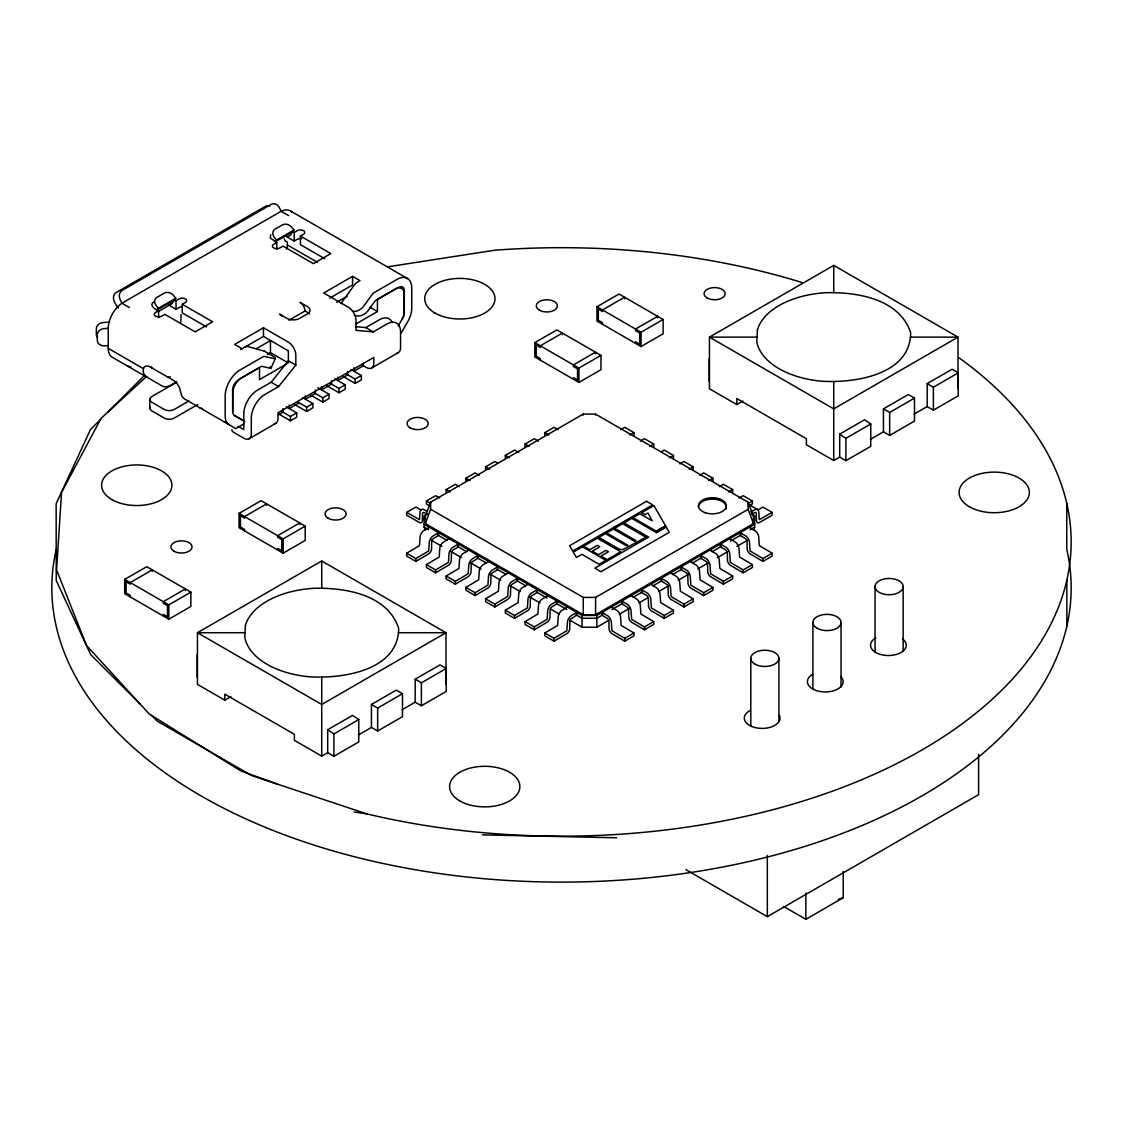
<?xml version="1.0" encoding="UTF-8"?>
<svg xmlns="http://www.w3.org/2000/svg" width="1123" height="1123" viewBox="0 0 1123 1123"><rect width="100%" height="100%" fill="white"/><g stroke="black" fill="none" stroke-linecap="round" stroke-linejoin="round"><path stroke-width="1.5" d="M583.23 614.716L583.286 597.408L430.642 509.281L430.642 502.149L583.174 414.092L595.513 414.092L748.157 502.22L753.463 516.426L753.463 523.557L595.569 614.716L583.23 614.716L425.336 523.557L425.336 516.426L430.642 502.149M595.569 614.716L595.625 597.408L748.157 509.337L748.157 502.22M181.084 314.566L180.817 321.922M425.336 523.557L430.642 509.281M753.477 530.379L754.698 527.108L754.698 515.724L751.666 513.969M243.831 423.862L235.76 428.523L184.649 399.016A19.358 11.174 -60 0 1 180.901 393.078L179.638 388.235A10.556 6.092 60 0 0 173.181 380.206L150.285 366.982A10.556 6.092 60 0 0 143.828 367.558L143.084 371.25A19.358 11.174 -60 0 0 146.832 377.174M271.106 367.909L275.388 358.377M398.216 325.965L402.469 318.581A8.802 5.082 -60 0 0 403.971 314.945L404.083 314.426A8.802 5.082 -60 0 0 404.294 312.447L404.294 292.443A8.942 5.166 -60 0 0 401.571 286.604L398.075 287.404L376.191 300.052A3.523 2.035 -60 0 0 374.759 301.399L367.811 311.029A11.118 8.942 -43 0 1 354.545 315.324L354.236 315.184M401.164 333.026L407.761 321.627A19.358 11.174 -60 0 0 411.032 313.64L411.299 312.489A19.358 11.174 -60 0 0 411.762 308.137L411.762 288.134A21.197 12.241 -60 0 0 398.075 278.785L374.619 292.331A7.033 4.057 -60 0 0 371.769 295.026L363.529 306.439A11.118 8.942 -43 0 1 352.411 311.366M270.657 234.721L270.32 238.02L276.791 242.526L276.791 249.418M158.371 308.306L156.223 305.624A7.033 5.545 35.1 0 1 156.883 297.398L164.351 293.089A7.033 5.545 35.1 0 1 173.63 295.574L175.792 298.255L158.371 308.306L157.22 309.948L174.641 299.883L176.03 300.697L179.147 298.9A4.394 2.541 0 0 1 185.365 298.9A4.394 2.541 0 0 1 185.365 302.494L182.249 304.291L182.249 312.91L206.534 326.919M175.792 298.255L172.479 302.957A10.556 6.092 60 0 1 169.18 304.544M276.539 240.083L274.391 237.402A7.033 5.545 35.1 0 1 275.051 229.162L282.519 224.853A7.033 5.545 35.1 0 1 291.812 227.351L293.959 230.033L276.539 240.083L275.402 241.712L292.808 231.661L294.212 232.475L297.314 230.678A4.394 2.541 0 0 1 303.533 230.678A4.394 2.541 0 0 1 303.533 234.258L300.431 236.055L300.431 244.674L324.715 258.697M293.959 230.033L290.66 234.721A10.556 6.092 60 0 1 287.923 236.307M238.146 426.333L243.831 429.604L243.831 413.811A19.358 11.174 -60 0 1 257.518 390.116L271.12 382.255L288.358 360.806L295.826 365.115L278.588 386.565L264.972 394.426A19.358 11.174 -60 0 0 251.299 418.121L251.299 433.913A10.556 6.092 60 0 1 243.831 438.223L233.879 432.481A7.033 4.057 0 0 1 231.815 429.618M100.41 419.595L90.5 429.519L56.15 503.722L56.234 580.535L90.752 654.723L140.193 704.093M108.103 411.888L144.741 375.194M146.72 376.359L101.07 418.36L61.554 492.436L56.585 569.894L86.485 645.458L149.233 713.975L240.561 770.785L276.763 783.924M153.584 302.101C148.601 305.302 155.564 309.766 158.624 310.748L158.624 317.641M666.178 526.968L656.45 532.597L631.8 518.363L624.023 522.855L648.673 537.089L594.839 568.154L601.002 571.719L669.252 532.316L666.178 526.968L656.45 532.597M656.394 531.207L665.574 525.901L653.937 505.589L641.654 512.678L645.079 514.657L647.985 512.972L652.154 520.833L639.843 513.716L632.993 517.703L656.394 531.207L665.574 525.901M158.624 310.748L155.507 312.545A4.394 2.541 0 0 0 155.507 316.139A4.394 2.541 0 0 0 161.726 316.139L164.842 314.342L195.191 331.861L212.612 321.81L182.249 304.291M276.791 242.526L273.689 244.323A4.394 2.541 0 0 0 273.689 247.902A4.394 2.541 0 0 0 279.908 247.902L283.01 246.119L313.373 263.638L330.78 253.587L300.431 236.055M158.231 311.59L171.3 304.052M170.331 306.017L176.03 309.316L179.147 307.52A4.394 2.541 0 0 1 182.249 306.776M285.635 236.139L294.212 241.08L297.314 239.297A4.394 2.541 0 0 1 301.568 238.638M295.826 365.115L295.826 355.065A10.654 6.148 60 0 0 288.358 342.136L263.484 327.776L234.623 344.438L242.091 348.748M341.35 303.631A3.523 2.836 -43 0 1 342.038 302.031L354.349 284.975A7.033 4.057 -60 0 1 357.198 282.28L360.02 280.652L352.552 276.356L323.691 293.005L348.565 307.379A10.654 6.148 60 0 1 356.033 320.308L356.033 330.359L373.271 331.903L386.888 324.042A19.358 11.174 -60 0 1 400.56 331.931L400.56 347.737A10.556 6.092 60 0 1 396.84 353.043M176.409 382.073L171.524 384.894A19.358 11.174 -60 0 1 161.838 385.849L112.244 357.212A19.358 11.174 -60 0 1 108.243 348.355L108.243 328.351A21.197 12.241 -60 0 1 121.93 303.21L281.143 211.278A21.197 12.241 -60 0 1 292.064 212.191M176.788 382.129L151.858 396.531A7.033 4.057 0 0 0 151.858 402.273L164.295 409.46A7.033 4.057 0 0 0 174.247 409.46L188.917 400.995M289.004 320.223L305.035 310.973L307.52 312.405A8.802 5.082 0 0 1 309.429 314.047M240.701 349.548L263.484 336.395L263.484 327.776M329.769 298.128L352.552 284.961L352.552 276.356M256.774 348.453L270.446 340.55L270.446 352.622L288.358 362.968L288.358 350.755M336.732 302.284L347.372 296.149M267.414 354.377L270.446 352.622M197.718 404.533L174.247 418.079A7.033 4.057 0 0 1 164.295 418.079L151.858 410.892A7.033 4.057 0 0 1 150.033 406.975M286.842 363.838L259.497 379.63L259.497 367.558L241.473 377.974A12.311 7.103 -60 0 0 232.756 393.05L232.756 411.425A8.802 5.082 -60 0 0 234.454 415.58L244.8 421.56M356.159 323.817L377.426 311.534L377.426 299.476L395.464 289.06A12.311 7.103 -60 0 1 404.168 294.086L404.168 312.461A8.802 5.082 -60 0 1 402.357 318.581M355.458 326.667L365.803 327.593L379.42 319.732A19.358 11.174 -60 0 1 392.067 322.189M278.476 414.78L283.01 412.155L283.01 408.716M299.181 402.82L289.229 408.561L289.229 405.122M249.109 438.756L275.851 423.315M371.643 368.007L398.384 352.566M282.098 411.622L290.478 416.465L296.697 412.871L296.697 417.18L290.478 420.774L278.701 413.98M298.269 402.287L306.649 407.13L312.868 403.536L312.868 407.846L306.649 411.439L294.872 404.645M314.44 392.952L322.82 397.795L329.039 394.201L329.039 398.511L322.82 402.104L311.043 395.31M330.611 383.617L338.992 388.46L345.21 384.866L345.21 389.176L338.992 392.769L327.214 385.975M346.782 374.282L355.163 379.125L361.381 375.531L361.381 379.841L355.163 383.434L343.385 376.626M124.723 579.398L146.776 566.666L190.882 592.13L190.882 606.462L168.829 619.194L124.723 593.73L124.723 579.398L168.829 604.862L190.882 592.13M239.059 513.393L261.112 500.661L305.203 526.125L305.203 540.444L283.164 553.176L239.059 527.712L239.059 513.393L283.164 538.858L305.203 526.125M534.829 342.627L556.868 329.895L600.973 355.359L600.973 369.692L578.921 382.424L534.829 356.96L534.829 342.627L578.921 368.091L600.973 355.359M596.959 306.761L619.012 294.029L663.117 319.493L663.117 333.812L641.065 346.544L596.959 321.08L596.959 306.761L641.065 332.226L663.117 319.493M445.999 684.384L445.999 632.726L321.725 560.981L197.451 632.726L197.451 684.384L224.797 700.162L230.861 696.667M958.003 388.783L958.003 337.125L833.729 265.379L709.455 337.125L709.455 388.783L736.8 404.561L742.85 401.065M426.937 514.123L423.918 512.481A2.779 1.6 60 0 0 422.529 513.281L422.346 521.339A4.899 2.836 60 0 1 419.904 522.756L406.666 515.246L406.666 512.397L415.903 507.063L421.35 510.207M429.168 505.448L426.403 503.848L426.403 500.998L435.64 495.664L439.725 498.022M446.14 492.45L446.14 489.6L455.376 484.28L459.461 486.638M465.877 481.065L465.877 478.216L475.113 472.881L479.198 475.24M485.613 469.667L485.613 466.817L494.85 461.483L497.573 463.055M505.35 458.268L505.35 455.419L514.587 450.084L518.672 452.443M525.087 446.87L525.087 444.02L534.323 438.7L538.408 441.058M544.823 435.485L544.823 432.636L554.06 427.301L558.145 429.66M427.133 513.969L424.101 515.724L424.101 527.108L425.308 530.365M429.337 527.291L423.259 530.968A6.289 3.636 -60 0 0 420.114 536.415L419.469 545.652L406.652 553.218L406.652 556.067L415.875 561.388L429.112 553.625A4.899 2.836 -60 0 0 431.555 549.386L431.737 541.104A2.779 1.6 -60 0 1 433.127 538.703L438.574 535.474L438.574 532.625L432.481 536.303A6.289 3.636 -60 0 0 429.337 541.749L428.705 550.972L415.875 558.552L406.652 553.218M620.682 429.674L624.767 427.316L633.99 432.636L633.99 435.485M449.088 538.689L442.995 542.367A6.289 3.636 -60 0 0 439.851 547.813L439.205 557.05L426.389 564.616L426.389 567.466L435.612 572.786L448.849 565.023A4.899 2.836 -60 0 0 451.292 560.784L451.488 552.502A2.779 1.6 -60 0 1 452.864 550.102L458.31 546.859L458.31 544.023L452.232 547.687A6.289 3.636 -60 0 0 449.074 553.148L448.442 562.37L435.612 569.937L426.389 564.616M629.905 434.994L633.99 432.636M640.419 441.072L644.504 438.714L653.726 444.034L653.726 446.884M468.824 550.088L462.732 553.765A6.289 3.636 -60 0 0 459.588 559.212L458.942 568.435L446.126 576.001L446.126 578.85L455.348 584.185L468.586 576.422A4.899 2.836 -60 0 0 471.028 572.183L471.225 563.9A2.779 1.6 -60 0 1 472.601 561.486L478.047 558.257L478.047 555.408L471.969 559.086A6.289 3.636 -60 0 0 468.81 564.546L468.179 573.769L455.348 581.335L446.126 576.001M649.641 446.393L653.726 444.034M661.517 451.671L664.24 450.098L673.463 455.433L673.463 458.282M488.561 561.472L482.469 565.15A6.289 3.636 -60 0 0 479.324 570.61L478.679 579.833L465.863 587.399L465.863 590.249L475.085 595.583L488.323 587.82A4.899 2.836 -60 0 0 490.765 583.567L490.962 575.285A2.779 1.6 -60 0 1 492.337 572.884L497.784 569.656L497.784 566.806L491.706 570.484A6.289 3.636 -60 0 0 488.547 575.931L487.915 585.167L475.085 592.733L465.863 587.399M669.378 457.791L673.463 455.433M679.892 463.855L683.977 461.497L693.2 466.831L693.2 469.681M508.298 572.87L502.206 576.548A6.289 3.636 -60 0 0 499.061 581.995L498.415 591.231L485.599 598.798L485.599 601.647L494.822 606.967L508.059 599.205A4.899 2.836 -60 0 0 510.502 594.965L510.698 586.683A2.779 1.6 -60 0 1 512.074 584.283L517.521 581.054L517.521 578.205L511.442 581.882A6.289 3.636 -60 0 0 508.284 587.329L507.652 596.552L494.822 604.132L485.599 598.798M689.115 469.189L693.2 466.831M699.629 475.254L703.714 472.895L712.937 478.216L712.937 481.065M528.035 584.269L521.942 587.947A6.289 3.636 -60 0 0 518.798 593.393L518.152 602.63L505.336 610.196L505.336 613.046L514.559 618.366L527.796 610.603A4.899 2.836 -60 0 0 530.238 606.364L530.435 598.082A2.779 1.6 -60 0 1 531.811 595.681L537.257 592.439L537.257 589.603L531.179 593.267A6.289 3.636 -60 0 0 528.021 598.727L527.389 607.95L514.559 615.516L505.336 610.196M708.852 480.574L712.937 478.216M719.366 486.652L723.451 484.294L732.673 489.614L732.673 492.464M547.771 595.667L541.679 599.345A6.289 3.636 -60 0 0 538.535 604.792L537.889 614.014L525.073 621.581L525.073 624.43L534.295 629.764L547.533 622.002A4.899 2.836 -60 0 0 549.975 617.762L550.172 609.48A2.779 1.6 -60 0 1 551.561 607.066L556.994 603.837L556.994 600.987L550.916 604.665A6.289 3.636 -60 0 0 547.757 610.126L547.126 619.349L534.295 626.915L525.073 621.581M728.588 491.972L732.673 489.614M327.691 752.691L327.691 729.725L352.538 715.379L358.756 719.576L358.756 741.924L333.91 756.27L327.691 752.691L321.725 756.13L294.38 740.352L294.38 734.316L224.797 694.14L224.797 700.162M371.432 727.437L371.432 704.472L396.293 690.126L402.497 693.705L402.497 716.671L377.651 731.017L371.432 727.437L358.349 734.989M415.173 702.184L415.173 679.218L440.034 664.872L446.252 668.452L446.252 691.417L421.392 705.763L415.173 702.184L402.104 709.722M839.695 457.089L839.695 434.124L864.542 419.777L870.76 423.975L870.76 446.322L845.9 460.669L839.695 457.089L833.729 460.528L806.384 444.75L806.384 438.714L736.8 398.539L736.8 404.561M883.436 431.836L883.436 408.87L908.296 394.524L914.501 398.104L914.501 421.069L889.655 435.415L883.436 431.836L870.353 439.388M927.177 406.582L927.177 383.617L952.037 369.27L958.242 372.85L958.242 395.815L933.395 410.162L927.177 406.582L914.108 414.12M739.102 498.036L743.187 495.678L752.41 501.012L752.41 503.862L748.269 506.248M371.432 704.472L377.651 708.066L402.497 693.705M415.173 679.218L421.392 682.812L446.252 668.452M883.436 408.87L889.655 412.464L914.501 398.104M927.177 383.617L933.395 387.21L958.242 372.85M333.91 756.27L333.91 733.937L358.756 719.576M845.9 460.669L845.9 438.335L870.76 423.975M567.508 607.052L561.416 610.73A6.289 3.636 -60 0 0 558.271 616.19L557.626 625.413L544.809 632.979L544.809 635.829L554.032 641.163L567.269 633.4A4.899 2.836 -60 0 0 569.712 629.147L569.908 620.865A2.779 1.6 -60 0 1 571.298 618.464L576.731 615.236L576.731 612.386L570.652 616.064A6.289 3.636 -60 0 0 567.494 621.51L566.862 630.747L554.032 638.313L544.809 632.979M748.325 503.371L752.41 501.012M750.711 511.962L755.54 509.337A6.289 3.636 -60 0 1 758.685 511.162L759.33 519.654L772.147 512.411L772.147 515.26L758.923 522.771A4.899 2.836 -60 0 1 756.467 521.353L756.284 513.295A2.779 1.6 -60 0 0 754.895 512.495L751.877 514.137M757.478 510.221L762.924 507.077L772.147 512.411M424.101 524.259L581.995 615.432L596.804 615.432L754.698 524.259M602.869 614.772L596.804 618.268L581.995 618.268L575.931 614.772M611.979 609.508L622.605 603.374M633.232 597.239L642.342 591.975M652.968 585.841L662.079 580.577M672.719 574.443L681.815 569.193M692.456 563.058L701.552 557.794M712.193 551.66L721.289 546.396M730.399 541.146L741.04 534.997M750.136 529.747L754.698 527.108M569.993 620.275L582.051 627.224L596.846 627.224L608.891 620.275M619.433 614.183L629.975 608.105M639.015 602.883L648.055 597.675M658.583 591.582L669.126 585.49M678.166 580.282L688.708 574.19M697.748 568.982L708.29 562.89M717.316 557.668L727.858 551.59M736.899 546.368L747.441 540.289M624.739 638.327L633.976 632.993L633.976 635.843L624.739 641.177L611.502 633.414A4.899 2.836 60 0 1 609.059 629.161L608.877 620.879A2.779 1.6 60 0 0 607.487 618.478L602.04 615.25L602.04 612.4L608.133 616.078A6.289 3.636 60 0 1 611.277 621.524L611.923 630.761L624.739 638.327L624.739 641.177M644.476 626.929L653.712 621.595L653.712 624.444L644.476 629.778L631.252 622.016A4.899 2.836 60 0 1 628.796 617.776L628.613 609.494A2.779 1.6 60 0 0 627.224 607.08L621.777 603.851L621.777 601.002L627.869 604.679A6.289 3.636 60 0 1 631.014 610.126L631.659 619.363L644.476 626.929L644.476 629.778M664.212 615.53L673.449 610.21L673.449 613.046L664.212 618.38L650.989 610.617A4.899 2.836 60 0 1 648.533 606.378L648.35 598.096A2.779 1.6 60 0 0 646.96 595.695L641.514 592.453L641.514 589.603L647.606 593.281A6.289 3.636 60 0 1 650.75 598.741L651.396 607.964L664.212 615.53L664.212 618.38M683.949 604.132L693.186 598.812L693.186 601.661L683.949 606.981L670.726 599.219A4.899 2.836 60 0 1 668.269 594.979L668.087 586.697A2.779 1.6 60 0 0 666.697 584.297L661.25 581.068L661.25 578.219L667.343 581.896A6.289 3.636 60 0 1 670.487 587.343L671.133 596.566L683.949 604.132L683.949 606.981M703.686 592.747L712.923 587.413L712.923 590.263L703.686 595.597L690.463 587.834A4.899 2.836 60 0 1 688.006 583.581L687.823 575.299A2.779 1.6 60 0 0 686.434 572.898L680.987 569.67L680.987 566.82L687.079 570.498A6.289 3.636 60 0 1 690.224 575.945L690.87 585.181L703.686 592.747L703.686 595.597M723.423 581.349L732.659 576.015L732.659 578.864L723.423 584.199L710.199 576.436A4.899 2.836 60 0 1 707.743 572.183L707.56 563.914A2.779 1.6 60 0 0 706.17 561.5L700.724 558.271L700.724 555.422L706.816 559.1A6.289 3.636 60 0 1 709.961 564.546L710.606 573.783L723.423 581.349L723.423 584.199M743.159 569.951L752.396 564.616L752.396 567.466L743.159 572.8L729.936 565.037A4.899 2.836 60 0 1 727.479 560.798L727.297 552.516A2.779 1.6 60 0 0 725.907 550.116L720.461 546.873L720.461 544.023L726.553 547.701A6.289 3.636 60 0 1 729.697 553.162L730.343 562.384L743.159 569.951L743.159 572.8M762.896 558.552L772.133 553.232L772.133 556.082L762.896 561.402L749.673 553.639A4.899 2.836 60 0 1 747.216 549.4L747.034 541.118A2.779 1.6 60 0 0 745.644 538.717L740.197 535.489L740.197 532.639L746.29 536.317A6.289 3.636 60 0 1 749.434 541.763L750.08 550.986L762.896 558.552L762.896 561.402M685.914 869.637L767.332 916.649L978.596 794.677L978.596 754.417M783.573 906.429L805.851 919.288L843.233 897.698L843.233 871.406M838.277 899.383L843.233 897.698M387.646 266.825L494.653 250.232A509.674 294.254 0 0 1 802.65 282.715M108.243 328.351L104.327 328.562A7.033 5.727 -9.2 0 0 97.322 334.682L97.322 340.423A7.033 5.727 -9.2 0 0 104.327 345.8L108.243 345.589M757.028 337.125L709.455 337.125L833.729 408.87L958.003 337.125L910.43 337.125M583.286 597.408L595.625 597.408M245.025 632.726L197.451 632.726L321.725 704.472L445.999 632.726L398.426 632.726M482.511 834.88L616.653 837.786M354.222 812.027L366.758 813.866A509.674 294.254 0 0 0 969.261 718.467A509.674 294.254 0 0 0 959.056 357.83M366.758 813.866L251.496 775.502L157.346 721.219L151.479 715.365M618.576 548.796L619.11 549.035A5.643 3.257 0 0 0 623.068 549.554L645.936 537.243L622.521 523.711L614.618 528.287L635.997 540.626L634.692 541.384L613.312 529.031L606.602 532.906L627.883 545.315A1.685 0.969 0 0 1 625.932 545.497L605.367 533.622L598.826 537.398L618.506 548.754M264.424 351.176L272.327 355.738A11.118 1.572 24.2 0 1 273.408 358.462L265.168 356.567A7.033 4.057 -60 0 0 262.319 357.17L238.848 370.716A21.197 12.241 -60 0 0 225.176 395.858L225.176 415.861A19.358 11.174 -60 0 0 225.639 419.679L225.891 420.521A19.358 11.174 -60 0 0 229.176 424.719M264.593 351.26L247.762 346.516A7.033 4.057 -60 0 0 244.898 347.119M290.899 211.194L407.817 278.715M288.611 215.588L281.143 211.278L279.388 207.713A7.033 5.713 71 0 0 271.303 204.302L122.042 290.492A7.033 5.713 71 0 0 120.161 299.644L121.93 303.21L129.384 307.52M757.534 509.519L748.311 504.185A6.289 3.636 -60 0 1 749.462 505.827M284.231 238.708A8.97 5.18 0 0 0 287.362 242.161L287.362 244.94L317.444 262.291M369.972 307.225L377.426 311.534M749.434 527.305L755.526 530.982A6.289 3.636 60 0 1 758.671 536.429L759.302 545.666L772.133 553.232M365.803 327.593L373.271 331.903M729.697 538.703L735.776 542.381A6.289 3.636 60 0 1 738.934 547.827L739.566 557.05L752.396 564.616M544.823 432.636L548.908 434.994M709.961 550.088L716.039 553.765A6.289 3.636 60 0 1 719.197 559.226L719.829 568.449L732.659 576.015M525.087 444.02L529.172 446.378M362.097 365.031L366.365 367.488A10.556 6.092 60 0 0 373.819 363.178L373.819 357.437L278.041 412.731L278.041 418.472A10.556 6.092 60 0 1 274.307 423.792M690.224 561.486L696.302 565.164A6.289 3.636 60 0 1 699.461 570.624L700.092 579.847L712.923 587.413M505.35 455.419L509.435 457.777M351.022 369.551L361.381 375.531M263.484 336.395L288.358 350.895M334.851 378.886L345.21 384.866M670.487 572.884L676.565 576.562A6.289 3.636 60 0 1 679.724 582.009L680.356 591.245L693.186 598.812M485.613 466.817L489.698 469.175M317.865 387.744L329.039 394.201M650.75 584.283L656.829 587.961A6.289 3.636 60 0 1 659.987 593.407L660.619 602.63L673.449 610.21M465.877 478.216L469.961 480.574M302.508 397.556L312.868 403.536M271.12 382.255L278.588 386.565M631.014 595.681L637.092 599.345A6.289 3.636 60 0 1 640.25 604.806L640.882 614.028L653.712 621.595M446.14 489.6L450.225 491.958M286.337 406.891L296.697 412.871M611.277 607.066L617.355 610.744A6.289 3.636 60 0 1 620.514 616.204L621.145 625.427L633.976 632.993M426.403 500.998L430.488 503.357M426.852 511.232L423.273 509.323A6.289 3.636 60 0 0 420.128 511.147L419.497 519.64L406.666 512.397M234.581 415.454L243.551 420.62M424.101 527.108L428.649 529.747M437.759 534.997L446.87 540.261M457.496 546.396L466.606 551.66M477.233 557.794L486.343 563.058M496.97 569.193L506.08 574.443M516.72 580.577L525.817 585.841M536.457 591.975L547.083 598.11M556.194 603.374L566.82 609.508M108.243 348.355L143.337 368.625M431.358 540.233L441.915 546.325M450.955 551.547L461.497 557.626M470.537 562.848L481.093 568.94M490.133 574.162L500.676 580.254M509.716 585.476L520.258 591.554M529.312 596.776L539.854 602.869M550.396 608.961L559.436 614.183M839.695 434.124L845.9 438.335M327.691 729.725L333.91 733.937M150.847 366.659L150.931 366.814A8.802 5.082 -60 0 0 152.11 368.035M748.157 509.337L753.463 523.557M424.101 518.573L425.308 521.816M595.513 414.092L595.513 415.201M596.846 627.224L596.804 615.432M583.174 414.092L583.174 415.201M582.051 627.224L581.995 615.432M1066.766 503.357L1066.766 549.273A509.674 294.254 0 0 1 561.823 882.116A509.674 294.254 0 0 1 56.15 549.638M1066.85 580.17L1066.85 626.087M933.395 387.21L933.395 410.162M903.159 587.034A14.066 8.114 0 0 1 881.443 593.407A14.066 8.114 0 0 1 882.748 579.356A14.066 8.114 0 0 1 903.159 587.034L903.159 651.452M889.655 412.464L889.655 435.415M875.07 586.164L875.07 652.309M841.043 622.479L841.043 686.883M833.729 265.379L833.729 292.836M833.729 381.413L833.729 460.528M812.912 622.479L812.912 688.624M805.851 892.996L805.851 919.288M778.899 658.078L778.899 720.755M767.332 855.389L767.332 916.649M750.796 658.611L750.796 726.511M709.203 358.798L709.203 381.75M657.601 317.893L657.601 316.307L635.548 329.039L635.548 330.625L639.689 333.012L639.689 344.157L635.548 341.771L635.548 343.357M641.065 332.226L641.065 346.544M624.528 298.802L624.528 297.216L602.475 309.948L602.475 311.534L598.334 309.148L598.334 320.294L602.475 322.68L602.475 324.266M595.471 353.773L595.471 352.187L573.418 364.919L573.418 366.505L577.545 368.891L577.545 380.037L573.418 377.651L573.418 379.237M578.921 368.091L578.921 382.424M562.384 334.682L562.384 333.082L540.331 345.814L540.331 347.414L536.204 345.014L536.204 356.159L540.331 358.546L540.331 360.146M554.032 638.313L554.032 641.163M534.295 626.915L534.295 629.764M514.559 615.516L514.559 618.366M494.822 604.132L494.822 606.967M475.085 592.733L475.085 595.583M455.348 581.335L455.348 584.185M435.612 569.937L435.612 572.786M421.392 682.812L421.392 705.763M415.875 558.552L415.875 561.388M377.651 708.066L377.651 731.017M362.996 363.319L362.996 365.986L353.913 371.222L353.913 367.768M355.163 379.125L355.163 383.434M347.695 371.362L347.695 374.815L337.742 380.557L337.742 377.117M338.992 388.46L338.992 392.769M331.524 380.697L331.524 384.15L321.571 389.892L321.571 386.452M322.82 397.795L322.82 402.104M321.725 560.981L321.725 588.438M321.725 677.015L321.725 756.13M315.352 390.032L315.352 393.485L305.4 399.226L305.4 395.787M306.649 407.13L306.649 411.439M299.701 524.539L299.701 522.939L277.648 535.671L277.648 537.271L281.775 539.658L281.775 550.789L277.648 548.403L277.648 550.003M294.212 232.475L294.212 241.08M290.478 416.465L290.478 420.774M283.164 538.858L283.164 553.176M266.614 505.434L266.614 503.848L244.561 516.58L244.561 518.166L240.434 515.78L240.434 526.926L244.561 529.312L244.561 530.898M232.629 411.551L232.629 391.548A8.942 5.166 -60 0 1 235.367 382.564L238.848 379.335L260.747 366.702A3.523 2.035 -60 0 1 262.178 366.393L269.127 367.993A11.118 1.572 24.2 0 0 270.152 366.688M197.199 654.4L197.199 677.351M185.365 590.544L185.365 588.943L163.312 601.675L163.312 603.276L167.453 605.662L167.453 616.794L163.312 614.407L163.312 616.008M176.03 300.697L176.03 309.316M168.829 604.862L168.829 619.194M152.293 571.439L152.293 569.852L130.24 582.584L130.24 584.171L126.099 581.784L126.099 592.93L130.24 595.316L130.24 596.903M149.794 399.409L149.794 408.028M902.541 638.917A17.856 10.304 0 0 1 899.902 653.095A17.856 10.304 0 0 1 875.252 652.182A17.856 10.304 0 0 1 875.772 637.92M840.734 676.495A17.856 10.304 0 0 1 835.512 690.098A17.856 10.304 0 0 1 811.592 688.287A17.856 10.304 0 0 1 812.645 674.361M779.39 715.435A17.856 10.304 0 0 1 757.52 728.055A17.856 10.304 0 0 1 749.518 710.817M429.8 504.831A6.289 3.636 60 0 1 430.516 504.171M698.436 507.203A13.953 8.058 0 0 1 714.214 499.216A13.953 8.058 0 0 1 725.865 509.295M269.899 206.127A7.033 5.713 71 0 0 265.477 206.309L116.202 292.499A7.033 5.713 71 0 0 114.335 301.652A20.86 12.044 60 0 0 118.378 308.053M226.621 422.487A19.358 11.174 -60 0 1 223.8 421.616M109.731 322.231A8.97 5.18 0 0 0 107.429 322.273L103.344 322.483A7.033 5.727 -9.2 0 0 96.339 328.618L96.339 334.359A7.033 5.727 -9.2 0 0 97.28 337.181M305.035 310.973A7.033 4.057 60 0 0 300.052 302.354L307.52 306.663A8.802 5.082 0 0 1 307.52 313.836L299.56 318.441A8.802 5.082 0 0 1 287.123 318.441L279.655 314.131A7.033 4.057 60 0 1 282.14 316.335M287.362 244.94A8.802 5.082 -60 0 1 286.533 249.011M170.303 376.837A8.802 5.082 -60 0 1 167.116 376.71M202.491 408.561A19.358 11.174 -60 0 1 199.655 407.677M130.886 366.786A19.358 11.174 -60 0 1 127.264 365.887M245.404 625.539L244.786 637.19A77.333 44.639 0 0 0 309.288 676.79C341.911 678.924 398.609 670.796 398.665 628.262C387.449 594.418 345.14 587.526 313.991 588.298A77.333 44.639 0 0 0 245.404 625.539M757.407 329.937L756.79 341.589A77.333 44.639 0 0 0 821.292 381.188C853.915 383.322 910.613 375.194 910.669 332.661C899.453 298.816 857.144 291.924 825.995 292.696A77.333 44.639 0 0 0 757.407 329.937M646.525 501.307L569.628 545.708L572.702 551.056L652.702 504.873L646.525 501.307M582.486 546.831L573.306 552.137L576.38 557.485L581.868 554.313L599.12 564.279L605.901 560.349L582.486 546.831M597.352 538.254L583.693 546.143L589.856 549.694L597.352 545.371L599.822 546.803L592.34 551.126L598.503 554.692L605.999 550.368L608.427 551.772L600.945 556.096L607.108 559.661L620.766 551.772L597.352 538.254M435.008 313.05A35.15 20.298 0 0 0 493.811 303.94A35.15 20.298 0 0 0 450.758 279.094A35.15 20.298 0 0 0 435.008 313.05M111.893 499.595A35.15 20.298 0 0 0 170.71 490.484A35.15 20.298 0 0 0 127.657 465.638A35.15 20.298 0 0 0 111.893 499.595M459.854 800.924A35.15 20.298 0 0 0 518.672 791.827A35.15 20.298 0 0 0 475.619 766.981A35.15 20.298 0 0 0 459.854 800.924M969.374 506.768A35.15 20.298 0 0 0 1028.177 497.671A35.15 20.298 0 0 0 985.138 472.811A35.15 20.298 0 0 0 969.374 506.768M328.127 518.236A10.542 6.092 0 0 0 345.772 515.513A10.542 6.092 0 0 0 332.857 508.059A10.542 6.092 0 0 0 328.127 518.236M707.167 297.974A10.542 6.092 0 0 0 724.798 295.251A10.542 6.092 0 0 0 711.884 287.797A10.542 6.092 0 0 0 707.167 297.974M539.391 310.173A10.542 6.092 0 0 0 557.036 307.449A10.542 6.092 0 0 0 544.122 299.981A10.542 6.092 0 0 0 539.391 310.173M174.037 551.253A10.542 6.092 0 0 0 191.682 548.515A10.542 6.092 0 0 0 178.768 541.061A10.542 6.092 0 0 0 174.037 551.253M410.148 427.835A10.542 6.092 0 0 0 427.793 425.112A10.542 6.092 0 0 0 414.878 417.658A10.542 6.092 0 0 0 410.148 427.835M755.232 664.269A14.066 8.114 0 0 0 778.534 660.198A14.066 8.114 0 0 0 760.762 650.582A14.066 8.114 0 0 0 755.232 664.269M817.039 628.22A14.066 8.114 0 0 0 840.565 624.57A14.066 8.114 0 0 0 823.341 614.632A14.066 8.114 0 0 0 817.039 628.22M705.412 512.762A13.953 8.058 0 0 0 726.342 505.785A13.953 8.058 0 0 0 705.412 498.809A13.953 8.058 0 0 0 705.412 512.762"/></g></svg>
